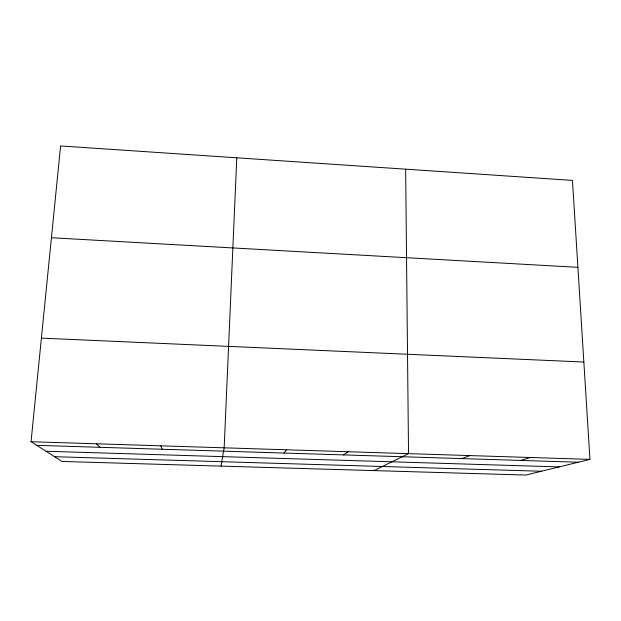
<?xml version="1.0" encoding="UTF-8"?>
<svg xmlns="http://www.w3.org/2000/svg" width="621" height="621" viewBox="0 0 621 621"><rect width="100%" height="100%" fill="white"/><g stroke="black" fill="none" stroke-linecap="round" stroke-linejoin="round"><path stroke-width="0.93" d="M236.78 157.804L224.165 447.819L221.014 466.115M31.05 441.717L60.594 145.943L572.453 180.4L589.95 459.377L525.754 475.057L62.038 461.457L31.05 441.717L589.95 459.377M284.022 453.051L286.56 449.79M343.568 454.906L348.008 451.731M374.013 470.609L408.533 453.648L405.645 169.168M461.807 458.593L469.934 455.589M520.483 460.425L530.404 457.498M46.008 451.25L559.148 466.907M54.563 456.699L541.372 471.246M36.732 445.335L578.298 462.226M41.397 338.127L583.841 362.035M51.427 237.742L577.903 267.333M96.434 443.782L99.958 447.306M160.792 445.816L162.236 449.247"/></g></svg>
